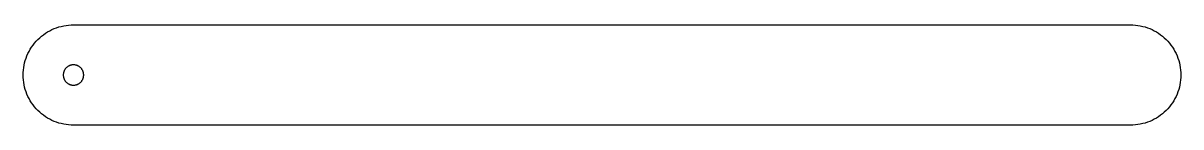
# Model space of a CAD drawing. Header units: inches. Extents: x 0 to 23, y 0 to 2.
import ezdxf

# ---------------------------------------------------------------- set-up
doc = ezdxf.new("R2010")
doc.units = ezdxf.units.IN
doc.header["$MEASUREMENT"] = 0
doc.layers.add('CUT_INSIDE', color=5, linetype='Continuous')
doc.layers.add('CUT_OUTSIDE', color=1, linetype='Continuous')

msp = doc.modelspace()

# ---------------------------------------------------------------- linework, layer by layer
at = {"layer": 'CUT_INSIDE'}
msp.add_lwpolyline([(1.2028, 1.01), (1.202, 1.0199), (1.2008, 1.0298), (1.1991, 1.0396), (1.1969, 1.0493), (1.1943, 1.0589), (1.1911, 1.0684), (1.1875, 1.0777), (1.1835, 1.0868), (1.179, 1.0957), (1.1741, 1.1044), (1.1688, 1.1128), (1.1631, 1.1209), (1.1569, 1.1288), (1.1504, 1.1363), (1.1435, 1.1435), (1.1363, 1.1504), (1.1288, 1.1569), (1.1209, 1.1631), (1.1128, 1.1688), (1.1044, 1.1741), (1.0957, 1.179), (1.0868, 1.1835), (1.0777, 1.1875), (1.0684, 1.1911), (1.0589, 1.1943), (1.0493, 1.1969), (1.0396, 1.1991), (1.0298, 1.2008), (1.0199, 1.202), (1.01, 1.2028), (1, 1.203), (0.99, 1.2028), (0.9801, 1.202), (0.9702, 1.2008), (0.9604, 1.1991), (0.9507, 1.1969), (0.9411, 1.1943), (0.9316, 1.1911), (0.9223, 1.1875), (0.9132, 1.1835), (0.9043, 1.179), (0.8956, 1.1741), (0.8872, 1.1688), (0.8791, 1.1631), (0.8712, 1.1569), (0.8637, 1.1504), (0.8565, 1.1435), (0.8496, 1.1363), (0.8431, 1.1288), (0.8369, 1.1209), (0.8312, 1.1128), (0.8259, 1.1044), (0.821, 1.0957), (0.8165, 1.0868), (0.8125, 1.0777), (0.8089, 1.0684), (0.8057, 1.0589), (0.8031, 1.0493), (0.8009, 1.0396), (0.7992, 1.0298), (0.798, 1.0199), (0.7972, 1.01), (0.797, 1), (0.7972, 0.99), (0.798, 0.9801), (0.7992, 0.9702), (0.8009, 0.9604), (0.8031, 0.9507), (0.8057, 0.9411), (0.8089, 0.9316), (0.8125, 0.9223), (0.8165, 0.9132), (0.821, 0.9043), (0.8259, 0.8956), (0.8312, 0.8872), (0.8369, 0.8791), (0.8431, 0.8712), (0.8496, 0.8637), (0.8565, 0.8565), (0.8637, 0.8496), (0.8712, 0.8431), (0.8791, 0.8369), (0.8872, 0.8312), (0.8956, 0.8259), (0.9043, 0.821), (0.9132, 0.8165), (0.9223, 0.8125), (0.9316, 0.8089), (0.9411, 0.8057), (0.9507, 0.8031), (0.9604, 0.8009), (0.9702, 0.7992), (0.9801, 0.798), (0.99, 0.7972), (1, 0.797), (1.01, 0.7972), (1.0199, 0.798), (1.0298, 0.7992), (1.0396, 0.8009), (1.0493, 0.8031), (1.0589, 0.8057), (1.0684, 0.8089), (1.0777, 0.8125), (1.0868, 0.8165), (1.0957, 0.821), (1.1044, 0.8259), (1.1128, 0.8312), (1.1209, 0.8369), (1.1288, 0.8431), (1.1363, 0.8496), (1.1435, 0.8565), (1.1504, 0.8637), (1.1569, 0.8712), (1.1631, 0.8791), (1.1688, 0.8872), (1.1741, 0.8956), (1.179, 0.9043), (1.1835, 0.9132), (1.1875, 0.9223), (1.1911, 0.9316), (1.1943, 0.9411), (1.1969, 0.9507), (1.1991, 0.9604), (1.2008, 0.9702), (1.202, 0.9801), (1.2028, 0.99), (1.203, 1)], close=True, dxfattribs=at)
at = {"layer": 'CUT_OUTSIDE'}
msp.add_lwpolyline([(22.0491, 1.9988), (22.098, 1.9952), (22.1467, 1.9892), (22.1951, 1.9808), (22.243, 1.97), (22.2903, 1.9569), (22.3369, 1.9415), (22.3827, 1.9239), (22.4276, 1.904), (22.4714, 1.8819), (22.5141, 1.8577), (22.5556, 1.8315), (22.5957, 1.8032), (22.6344, 1.773), (22.6716, 1.741), (22.7071, 1.7071), (22.741, 1.6716), (22.773, 1.6344), (22.8032, 1.5957), (22.8315, 1.5556), (22.8577, 1.5141), (22.8819, 1.4714), (22.904, 1.4276), (22.9239, 1.3827), (22.9415, 1.3369), (22.9569, 1.2903), (22.97, 1.243), (22.9808, 1.1951), (22.9892, 1.1467), (22.9952, 1.098), (22.9988, 1.0491), (23, 1), (22.9988, 0.9509), (22.9952, 0.902), (22.9892, 0.8533), (22.9808, 0.8049), (22.97, 0.757), (22.9569, 0.7097), (22.9415, 0.6631), (22.9239, 0.6173), (22.904, 0.5724), (22.8819, 0.5286), (22.8577, 0.4859), (22.8315, 0.4444), (22.8032, 0.4043), (22.773, 0.3656), (22.741, 0.3284), (22.7071, 0.2929), (22.6716, 0.259), (22.6344, 0.227), (22.5957, 0.1968), (22.5556, 0.1685), (22.5141, 0.1423), (22.4714, 0.1181), (22.4276, 0.096), (22.3827, 0.0761), (22.3369, 0.0585), (22.2903, 0.0431), (22.243, 0.03), (22.1951, 0.0192), (22.1467, 0.0108), (22.098, 0.0048), (22.0491, 0.0012), (22, 0), (1, 0), (0.9509, 0.0012), (0.902, 0.0048), (0.8533, 0.0108), (0.8049, 0.0192), (0.757, 0.03), (0.7097, 0.0431), (0.6631, 0.0585), (0.6173, 0.0761), (0.5724, 0.096), (0.5286, 0.1181), (0.4859, 0.1423), (0.4444, 0.1685), (0.4043, 0.1968), (0.3656, 0.227), (0.3284, 0.259), (0.2929, 0.2929), (0.259, 0.3284), (0.227, 0.3656), (0.1968, 0.4043), (0.1685, 0.4444), (0.1423, 0.4859), (0.1181, 0.5286), (0.096, 0.5724), (0.0761, 0.6173), (0.0585, 0.6631), (0.0431, 0.7097), (0.03, 0.757), (0.0192, 0.8049), (0.0108, 0.8533), (0.0048, 0.902), (0.0012, 0.9509), (0, 1), (0.0012, 1.0491), (0.0048, 1.098), (0.0108, 1.1467), (0.0192, 1.1951), (0.03, 1.243), (0.0431, 1.2903), (0.0585, 1.3369), (0.0761, 1.3827), (0.096, 1.4276), (0.1181, 1.4714), (0.1423, 1.5141), (0.1685, 1.5556), (0.1968, 1.5957), (0.227, 1.6344), (0.259, 1.6716), (0.2929, 1.7071), (0.3284, 1.741), (0.3656, 1.773), (0.4043, 1.8032), (0.4444, 1.8315), (0.4859, 1.8577), (0.5286, 1.8819), (0.5724, 1.904), (0.6173, 1.9239), (0.6631, 1.9415), (0.7097, 1.9569), (0.757, 1.97), (0.8049, 1.9808), (0.8533, 1.9892), (0.902, 1.9952), (0.9509, 1.9988), (1, 2), (22, 2)], close=True, dxfattribs=at)

doc.saveas('drawing.dxf')
